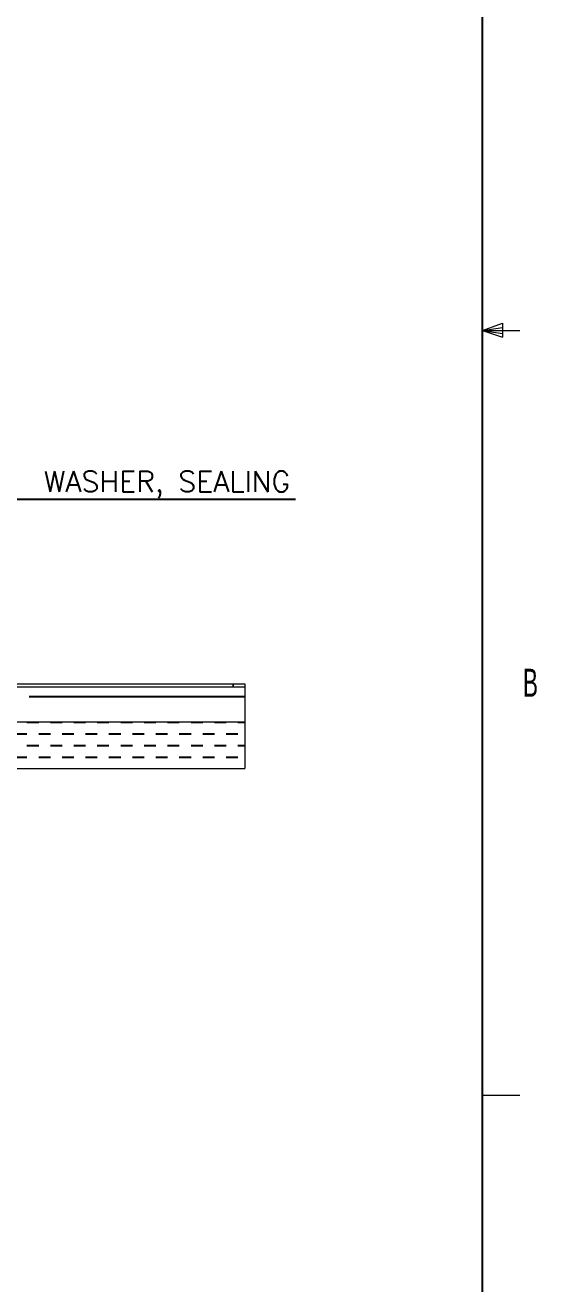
# Model space of a CAD drawing. Header units: millimetres. Extents: x 1522 to 2996, y -37 to 935.
# Drawn here: x 2839.7 to 2996.2, y 155.5 to 541.1 of the extents above; entities that cross this region are included whole.
import ezdxf

# ---------------------------------------------------------------- set-up
doc = ezdxf.new("R2010")
doc.units = ezdxf.units.MM
doc.linetypes.add('HIDDEN', pattern=[1.905, 1.27, -0.635])
doc.styles.add('SLDTEXTSTYLE0', font='TXT', dxfattribs={"width": 0.605})
doc.styles.get("Standard").update_dxf_attribs({"font": 'simplex.shx'})

msp = doc.modelspace()

# ---------------------------------------------------------------- hatches: boundary and pattern name
at = {"linetype": 'Continuous'}
h = msp.add_hatch(dxfattribs=at)
h.set_pattern_fill('AR-RROOF', scale=114.721786, style=0)
h.set_pattern_definition([(0, (2535.46, -27.33), (252.388, 114.722), [1720.827, -229.444, 573.61, -114.72]), (0, (2688.04, 30.03), (-114.72, 152.58), [344.165, -37.86, 688.33, -86.04]), (0, (2592.825, 70.19), (596.553, 76.864), [917.774, -160.61, 458.887, -114.722])])
h.paths.add_polyline_path([(2648.713, 338.437), (2648.713, 327.682), (2906.837, 327.682), (2906.837, 338.437)], flags=0)
h = msp.add_hatch(dxfattribs=at)
h.set_pattern_fill('DASH', scale=28.680447, style=0)
h.set_pattern_definition([(0, (2535.4646, -27.326), (3.585056, 3.585056), [3.585056, -3.585056])])
h.paths.add_polyline_path([(2648.713, 327.682), (2648.713, 313.342), (2906.837, 313.342), (2906.837, 327.682)], flags=0)

# ---------------------------------------------------------------- linework, layer by layer
at = {"color": 7, "linetype": 'Continuous'}
msp.add_line((2979.578, -20.631), (2979.578, 916.629), dxfattribs=at)
at = {"color": 7, "linetype": 'Continuous', "lineweight": 0}
for p, q in [((2979.578, 447.608), (2985.721, 449.803)), ((2979.578, 447.608), (2985.721, 448.434)), ((2979.578, 447.608), (2991.008, 447.608)), ((2979.578, 447.608), (2985.721, 445.543)), ((2979.578, 447.608), (2985.721, 446.665)), ((2985.721, 449.803), (2985.721, 445.543)), ((2979.578, 213.293), (2991.008, 213.293))]:
    msp.add_line(p, q, dxfattribs=at)
at = {"linetype": 'ByBlock', "lineweight": -2}
msp.add_line((2922.37, 395.777), (2834.823, 395.777), dxfattribs=at)
at = {"color": 7, "linetype": 'Continuous', "lineweight": 15}
for p, q in [((2652.298, 339.355), (2903.252, 339.355)), ((2903.252, 338.437), (2903.252, 339.355)), ((2903.252, 339.355), (2906.837, 339.355)), ((2906.837, 339.355), (2906.837, 338.437)), ((2648.713, 338.437), (2906.837, 338.437)), ((2652.298, 338.437), (2903.252, 338.437)), ((2906.837, 338.437), (2906.837, 327.682)), ((2648.713, 327.682), (2906.837, 327.682)), ((2906.837, 327.682), (2906.837, 313.342)), ((2648.713, 313.342), (2906.837, 313.342))]:
    msp.add_line(p, q, dxfattribs=at)
at = {"color": 7, "linetype": 'HIDDEN', "lineweight": 0}
msp.add_line((2903.252, 339.355), (2903.252, 338.437), dxfattribs=at)

# ---------------------------------------------------------------- texts
at = {"color": 7, "style": 'SLDTEXTSTYLE0', "width": 0.605}
msp.add_text('B', height=8.572, dxfattribs=at).set_placement((2991.943, 335.37))
at = {"lineweight": 15, "insert": (2920.77, 404.493), "char_height": 6.4, "attachment_point": 3}
msp.add_mtext('{WASHER, SEALING}', dxfattribs=at)

doc.saveas('drawing.dxf')
